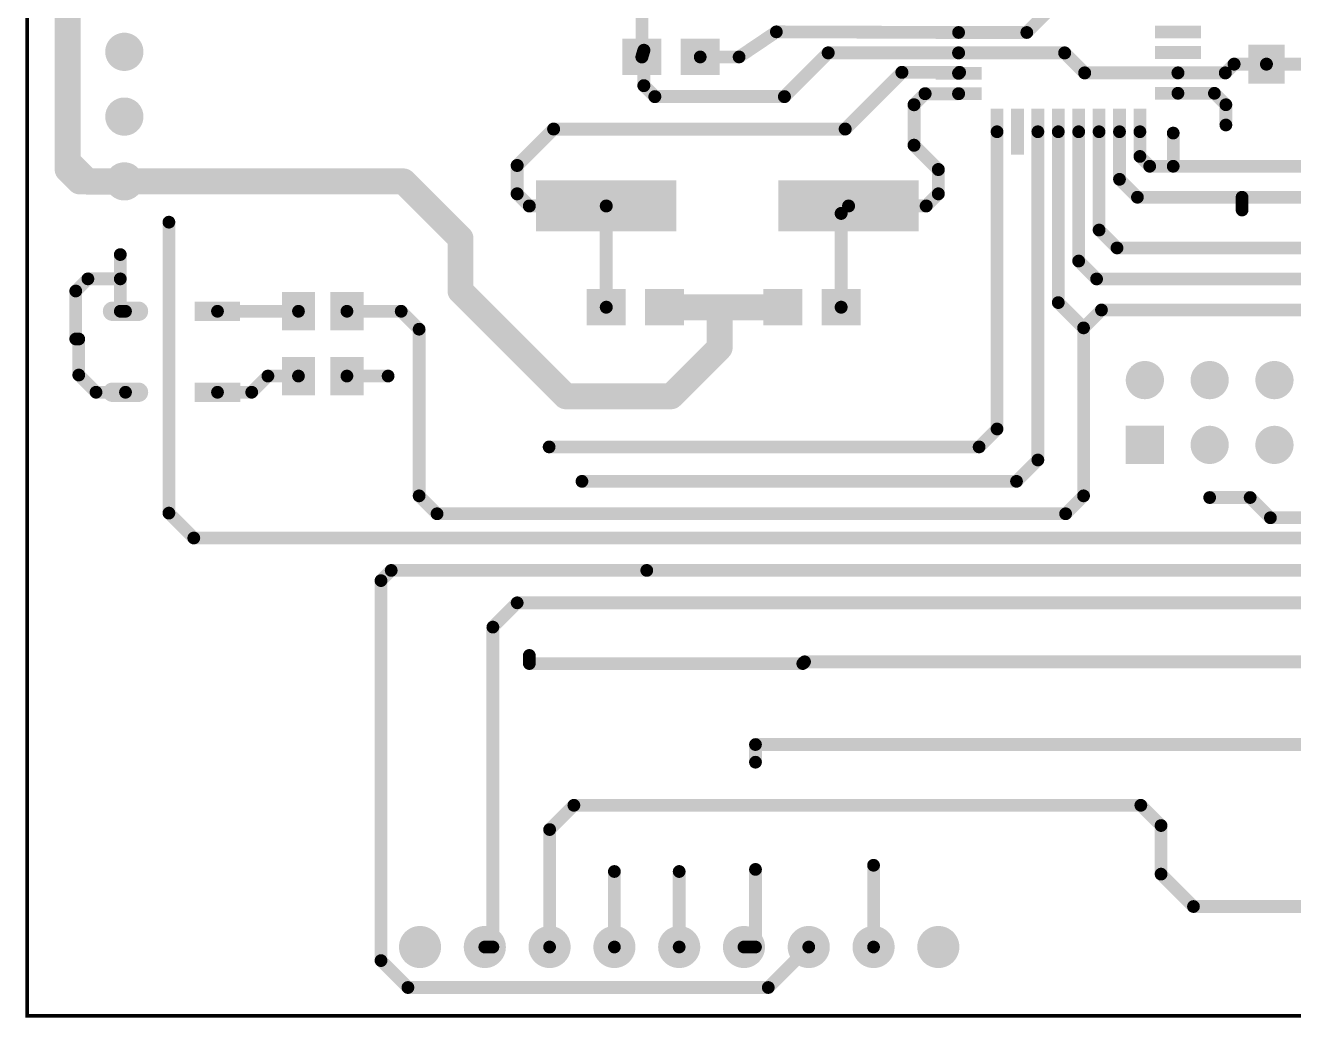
# Model space of a CAD drawing. Extents: x 0 to 80, y 0 to 110.
# Drawn here: x -0.07 to 49.65, y -0.07 to 38.83 of the extents above; entities that cross this region are included whole.
import ezdxf

# ---------------------------------------------------------------- set-up
doc = ezdxf.new("R2010")
doc.units = 0
doc.layers.add('Board_Outline', color=13, linetype='CONTINUOUS')
doc.layers.add('Top', color=5, linetype='CONTINUOUS')

msp = doc.modelspace()

# ---------------------------------------------------------------- linework, layer by layer
at = {"layer": 'Board_Outline', "linetype": 'CONTINUOUS', "const_width": 0.14}
msp.add_lwpolyline([(-0.0005, 0), (79.9995, 0), (79.9995, 110), (-0.0005, 110), (-0.0005, 0)], dxfattribs=at)
at = {"layer": 'Top', "linetype": 'CONTINUOUS'}
for points, const_width in [([(1.5872, 51.1228), (1.5872, 34.4523)], 1.016), ([(24.1004, 37.596), (24.1004, 41.1205)], 0.5), ([(39.1902, 38.5555), (40.0062, 39.3715)], 0.5), ([(27.9108, 37.596), (29.3714, 38.5802)], 0.5), ([(29.3714, 38.5802), (36.5159, 38.5555)], 0.5), ([(36.5159, 38.5555), (39.1902, 38.5555)], 0.5), ([(24.1004, 37.596), (24.1774, 37.8575)], 0.508), ([(24.1774, 37.8575), (24.1774, 36.4709)], 0.508), ([(26.3864, 37.596), (27.9108, 37.596)], 0.5), ([(29.6889, 36.0399), (31.4045, 37.7555)], 0.508), ([(31.4045, 37.7555), (36.5159, 37.7555)], 0.508), ([(36.5159, 37.7555), (40.6746, 37.7555)], 0.508), ([(40.6746, 37.7555), (41.4586, 36.9715)], 0.508), ([(46.9735, 36.9715), (47.3164, 37.3145)], 0.508), ([(47.3164, 37.3145), (48.5851, 37.3145)], 0.508), ([(50.3242, 37.3145), (48.5851, 37.3145)], 0.5), ([(32.0704, 34.7698), (34.2931, 36.9925)], 0.508), ([(34.2931, 36.9925), (36.5529, 36.9925)], 0.508), ([(36.5529, 36.9925), (36.5159, 36.9555)], 0.508), ([(41.4586, 36.9715), (45.1159, 36.9715)], 0.508), ([(45.1159, 36.9715), (46.9735, 36.9715)], 0.508), ([(24.1774, 36.4709), (24.6084, 36.0399)], 0.508), ([(35.2026, 36.1555), (34.7694, 35.7224)], 0.508), ([(36.5159, 36.1555), (35.2026, 36.1555)], 0.508), ([(45.1159, 36.1715), (46.5453, 36.1715)], 0.5), ([(46.5453, 36.1715), (46.9945, 35.7224)], 0.5), ([(24.6084, 36.0399), (29.6889, 36.0399)], 0.508), ([(34.7694, 35.7224), (34.7694, 34.1347)], 0.508), ([(46.9945, 35.7224), (46.9945, 34.9286)], 0.5), ([(1.5872, 34.4523), (1.5872, 33.1821)], 1.016), ([(1.5872, 34.4523), (1.5872, 34.4523)], 1.016), ([(1.5872, 34.4523), (1.5872, 33.4997)], 1.016), ([(19.2103, 33.3409), (20.6392, 34.7698)], 0.508), ([(20.6392, 34.7698), (32.0704, 34.7698)], 0.508), ([(38.0239, 23.0093), (38.0239, 34.6635)], 0.5), ([(39.6239, 21.7943), (39.6239, 34.6635)], 0.5), ([(40.4239, 34.6635), (40.4239, 27.9647)], 0.5), ([(41.2239, 29.5948), (41.2239, 34.6635)], 0.5), ([(42.0239, 34.6635), (42.0239, 30.8097)], 0.5), ([(42.8239, 34.6635), (42.8239, 32.7986)], 0.5), ([(43.6239, 34.6635), (43.6239, 33.6949)], 0.5), ([(44.9305, 33.3105), (44.9305, 34.611)], 0.5), ([(44.9305, 33.3105), (44.9305, 34.611)], 0.5), ([(34.7694, 34.1347), (35.722, 33.1821)], 0.508), ([(1.5872, 33.4997), (2.381, 32.7058)], 1.016), ([(43.6239, 33.6949), (44.0083, 33.3105)], 0.5), ([(1.5872, 33.1821), (2.0524, 32.717)], 1.016), ([(19.2103, 32.2295), (19.2103, 33.3409)], 0.508), ([(35.722, 33.1821), (35.722, 32.2295)], 0.508), ([(44.0083, 33.3105), (44.9305, 33.3105)], 0.5), ([(73.1602, 33.3105), (44.9305, 33.3105)], 0.5), ([(2.0524, 32.717), (3.8098, 32.717)], 1.016), ([(2.381, 32.7058), (3.7987, 32.7058)], 1.016), ([(3.7987, 32.7058), (3.8098, 32.717)], 1.016), ([(3.8098, 32.717), (14.7537, 32.717)], 1.016), ([(14.7537, 32.717), (16.9876, 30.4831)], 1.016), ([(42.8239, 32.7986), (43.5269, 32.0955)], 0.5), ([(19.6866, 31.7532), (19.2103, 32.2295)], 0.508), ([(35.722, 32.2295), (35.2457, 31.7532)], 0.508), ([(43.5269, 32.0955), (47.6295, 32.0955)], 0.5), ([(47.6295, 32.0955), (47.6295, 31.5945)], 0.5), ([(57.1573, 32.0955), (47.6295, 32.0955)], 0.5), ([(22.7032, 31.7532), (19.6866, 31.7532)], 0.508), ([(22.7035, 31.7532), (22.7032, 31.7532)], 0.508), ([(22.7035, 27.7836), (22.7035, 31.7532)], 0.508), ([(32.2032, 31.7532), (31.9115, 31.4616)], 0.508), ([(35.2457, 31.7532), (32.2032, 31.7532)], 0.508), ([(5.5564, 31.1182), (5.5564, 19.7112)], 0.5), ([(31.9115, 31.4616), (31.9115, 27.7836)], 0.508), ([(16.9876, 30.4831), (16.9876, 28.4191)], 1.016), ([(42.0239, 30.8097), (42.7269, 30.1067)], 0.5), ([(42.7269, 30.1067), (57.8905, 30.1067)], 0.5), ([(3.6512, 29.848), (3.6512, 27.625)], 0.5), ([(3.6512, 29.848), (3.6512, 28.8954)], 0.5), ([(41.9269, 28.8917), (41.2239, 29.5948)], 0.5), ([(2.381, 28.8954), (1.9047, 28.4191)], 0.5), ([(3.6512, 28.8954), (2.381, 28.8954)], 0.5), ([(16.9876, 28.4191), (21.1155, 24.2912)], 1.016), ([(59.2158, 28.8917), (41.9269, 28.8917)], 0.5), ([(1.9047, 28.4191), (1.9047, 26.5378)], 0.5), ([(3.6512, 27.625), (3.8552, 27.625)], 0.5), ([(7.4616, 27.625), (10.6366, 27.625)], 0.5), ([(10.6366, 27.625), (10.6366, 27.625)], 0.5), ([(14.6636, 27.625), (12.5366, 27.625)], 0.5), ([(15.3666, 26.9219), (14.6636, 27.625)], 0.5), ([(27.1486, 27.7836), (24.9895, 27.7836)], 1.016), ([(27.1486, 26.1964), (27.1486, 27.7836)], 1.016), ([(27.1486, 27.7836), (27.1486, 27.7836)], 1.016), ([(27.1486, 27.7836), (29.6255, 27.7836)], 1.016), ([(40.4239, 27.9647), (41.4148, 26.9737)], 0.5), ([(41.4148, 26.9737), (42.1178, 27.6767)], 0.5), ([(42.1178, 27.6767), (54.0243, 27.6767)], 0.5), ([(15.3666, 20.3883), (15.3666, 26.9219)], 0.5), ([(41.4148, 26.9737), (41.4148, 20.3883)], 0.5), ([(1.9047, 26.5378), (2.023, 26.5378)], 0.5), ([(2.023, 26.5378), (2.023, 25.1255)], 0.5), ([(25.2434, 24.2912), (27.1486, 26.1964)], 1.016), ([(2.023, 25.1255), (2.6989, 24.4496)], 0.5), ([(9.4384, 25.0846), (8.8034, 24.4496)], 0.5), ([(10.6365, 25.0846), (9.4384, 25.0846)], 0.5), ([(14.1516, 25.085), (12.5365, 25.085)], 0.5), ([(12.5365, 25.085), (12.5365, 25.0846)], 0.5), ([(2.6989, 24.4496), (3.8555, 24.4496)], 0.5), ([(8.8034, 24.4496), (7.4619, 24.4496)], 0.5), ([(21.1155, 24.2912), (25.2434, 24.2912)], 1.016), ([(37.3208, 22.3063), (38.0239, 23.0093)], 0.5), ([(20.4635, 22.3063), (37.3208, 22.3063)], 0.5), ([(38.7866, 20.9571), (39.6239, 21.7943)], 0.5), ([(21.7506, 20.9571), (38.7866, 20.9571)], 0.5), ([(16.0696, 19.6853), (15.3666, 20.3883)], 0.5), ([(41.4148, 20.3883), (40.7118, 19.6853)], 0.5), ([(47.9471, 20.322), (46.3594, 20.322)], 0.5), ([(48.7409, 19.5282), (47.9471, 20.322)], 0.5), ([(5.5564, 19.7112), (6.5332, 18.7344)], 0.5), ([(40.7118, 19.6853), (16.0696, 19.6853)], 0.5), ([(60.9659, 19.5282), (48.7409, 19.5282)], 0.5), ([(6.5332, 18.7344), (71.127, 18.7344)], 0.5), ([(13.8718, 17.0644), (14.2717, 17.4642)], 0.5), ([(14.2717, 17.4642), (24.2908, 17.4642)], 0.5), ([(24.2908, 17.4642), (53.0276, 17.4642)], 0.5), ([(13.8718, 2.1665), (13.8718, 17.0644)], 0.5), ([(19.2103, 16.1941), (18.2577, 15.2415)], 0.5), ([(55.9423, 16.1941), (19.2103, 16.1941)], 0.5), ([(18.2577, 15.2415), (18.2577, 2.6989)], 0.5), ([(19.6866, 13.8126), (19.6866, 14.1301)], 0.5), ([(30.4079, 13.8126), (19.6866, 13.8126)], 0.5), ([(30.4769, 13.8816), (30.4079, 13.8126)], 0.5), ([(57.7008, 13.8816), (30.4769, 13.8816)], 0.5), ([(76.4317, 10.6373), (28.5534, 10.6373)], 0.5), ([(28.5534, 10.6373), (28.5534, 9.945)], 0.5), ([(21.433, 8.2558), (20.482, 7.3048)], 0.5), ([(43.6604, 8.2558), (21.433, 8.2558)], 0.5), ([(44.4542, 7.4619), (43.6604, 8.2558)], 0.5), ([(20.482, 7.3048), (20.482, 2.6989)], 0.5), ([(44.4542, 5.5567), (44.4542, 7.4619)], 0.5), ([(28.5534, 5.7414), (28.5534, 2.6989)], 0.5), ([(33.182, 5.905), (33.182, 5.905)], 0.5), ([(33.182, 5.905), (33.182, 2.6989)], 0.5), ([(23.022, 5.6598), (23.022, 2.6989)], 0.5), ([(25.562, 5.6597), (25.562, 2.6989)], 0.5), ([(45.7243, 4.2866), (44.4542, 5.5567)], 0.5), ([(52.075, 4.2866), (45.7243, 4.2866)], 0.5), ([(18.2577, 2.6989), (17.942, 2.6989)], 0.5), ([(28.5534, 2.6989), (28.102, 2.6989)], 0.5), ([(30.642, 2.6989), (29.0544, 1.1113)], 0.5), ([(14.9271, 1.1113), (13.8718, 2.1665)], 0.5), ([(29.0544, 1.1113), (14.9271, 1.1113)], 0.5)]:
    msp.add_lwpolyline(points, dxfattribs=dict(at, const_width=const_width))
for points, const_width in [([(29.2464, 38.5802, 1), (29.4964, 38.5802, 1), (29.2464, 38.5802, 1)], 0.25), ([(29.2464, 38.5802, 1), (29.4964, 38.5802, 1), (29.2464, 38.5802, 1)], 0.25), ([(36.3909, 38.5555, 1), (36.6409, 38.5555, 1), (36.3909, 38.5555, 1)], 0.25), ([(36.3909, 38.5555, 1), (36.6409, 38.5555, 1), (36.3909, 38.5555, 1)], 0.25), ([(39.0652, 38.5555, 1), (39.3152, 38.5555, 1), (39.0652, 38.5555, 1)], 0.25), ([(39.0652, 38.5555, 1), (39.3152, 38.5555, 1), (39.0652, 38.5555, 1)], 0.25), ([(4.1848, 37.797, 1), (3.4348, 37.797, 1), (4.1848, 37.797, 1)], 0.75), ([(23.9734, 37.596, 1), (24.2274, 37.596, 1), (23.9734, 37.596, 1)], 0.254), ([(23.9754, 37.596, 1), (24.2254, 37.596, 1), (23.9754, 37.596, 1)], 0.25), ([(24.0504, 37.8575, 1), (24.3044, 37.8575, 1), (24.0504, 37.8575, 1)], 0.254), ([(24.0504, 37.8575, 1), (24.3044, 37.8575, 1), (24.0504, 37.8575, 1)], 0.254), ([(26.2614, 37.596, 1), (26.5114, 37.596, 1), (26.2614, 37.596, 1)], 0.25), ([(27.7858, 37.596, 1), (28.0358, 37.596, 1), (27.7858, 37.596, 1)], 0.25), ([(27.7858, 37.596, 1), (28.0358, 37.596, 1), (27.7858, 37.596, 1)], 0.25), ([(31.2775, 37.7555, 1), (31.5315, 37.7555, 1), (31.2775, 37.7555, 1)], 0.254), ([(31.2775, 37.7555, 1), (31.5315, 37.7555, 1), (31.2775, 37.7555, 1)], 0.254), ([(36.3889, 37.7555, 1), (36.6429, 37.7555, 1), (36.3889, 37.7555, 1)], 0.254), ([(36.3889, 37.7555, 1), (36.6429, 37.7555, 1), (36.3889, 37.7555, 1)], 0.254), ([(40.5476, 37.7555, 1), (40.8016, 37.7555, 1), (40.5476, 37.7555, 1)], 0.254), ([(40.5476, 37.7555, 1), (40.8016, 37.7555, 1), (40.5476, 37.7555, 1)], 0.254), ([(47.1894, 37.3145, 1), (47.4434, 37.3145, 1), (47.1894, 37.3145, 1)], 0.254), ([(47.1894, 37.3145, 1), (47.4434, 37.3145, 1), (47.1894, 37.3145, 1)], 0.254), ([(48.4581, 37.3145, 1), (48.7121, 37.3145, 1), (48.4581, 37.3145, 1)], 0.254), ([(48.4601, 37.3145, 1), (48.7101, 37.3145, 1), (48.4601, 37.3145, 1)], 0.25), ([(34.1661, 36.9925, 1), (34.4201, 36.9925, 1), (34.1661, 36.9925, 1)], 0.254), ([(34.1661, 36.9925, 1), (34.4201, 36.9925, 1), (34.1661, 36.9925, 1)], 0.254), ([(36.3889, 36.9555, 1), (36.6429, 36.9555, 1), (36.3889, 36.9555, 1)], 0.254), ([(36.4259, 36.9925, 1), (36.6799, 36.9925, 1), (36.4259, 36.9925, 1)], 0.254), ([(36.4259, 36.9925, 1), (36.6799, 36.9925, 1), (36.4259, 36.9925, 1)], 0.254), ([(41.3316, 36.9715, 1), (41.5856, 36.9715, 1), (41.3316, 36.9715, 1)], 0.254), ([(41.3316, 36.9715, 1), (41.5856, 36.9715, 1), (41.3316, 36.9715, 1)], 0.254), ([(44.9889, 36.9715, 1), (45.2429, 36.9715, 1), (44.9889, 36.9715, 1)], 0.254), ([(44.9889, 36.9715, 1), (45.2429, 36.9715, 1), (44.9889, 36.9715, 1)], 0.254), ([(46.8465, 36.9715, 1), (47.1005, 36.9715, 1), (46.8465, 36.9715, 1)], 0.254), ([(46.8465, 36.9715, 1), (47.1005, 36.9715, 1), (46.8465, 36.9715, 1)], 0.254), ([(24.0504, 36.4709, 1), (24.3044, 36.4709, 1), (24.0504, 36.4709, 1)], 0.254), ([(24.0504, 36.4709, 1), (24.3044, 36.4709, 1), (24.0504, 36.4709, 1)], 0.254), ([(35.0756, 36.1555, 1), (35.3296, 36.1555, 1), (35.0756, 36.1555, 1)], 0.254), ([(35.0756, 36.1555, 1), (35.3296, 36.1555, 1), (35.0756, 36.1555, 1)], 0.254), ([(36.3889, 36.1555, 1), (36.6429, 36.1555, 1), (36.3889, 36.1555, 1)], 0.254), ([(44.9909, 36.1715, 1), (45.2409, 36.1715, 1), (44.9909, 36.1715, 1)], 0.25), ([(46.4203, 36.1715, 1), (46.6703, 36.1715, 1), (46.4203, 36.1715, 1)], 0.25), ([(46.4203, 36.1715, 1), (46.6703, 36.1715, 1), (46.4203, 36.1715, 1)], 0.25), ([(4.1845, 35.257, 1), (3.4352, 35.257, 1), (4.1845, 35.257, 1)], 0.7493), ([(24.4814, 36.0399, 1), (24.7354, 36.0399, 1), (24.4814, 36.0399, 1)], 0.254), ([(24.4814, 36.0399, 1), (24.7354, 36.0399, 1), (24.4814, 36.0399, 1)], 0.254), ([(29.5619, 36.0399, 1), (29.8159, 36.0399, 1), (29.5619, 36.0399, 1)], 0.254), ([(29.5619, 36.0399, 1), (29.8159, 36.0399, 1), (29.5619, 36.0399, 1)], 0.254), ([(34.6424, 35.7224, 1), (34.8964, 35.7224, 1), (34.6424, 35.7224, 1)], 0.254), ([(34.6424, 35.7224, 1), (34.8964, 35.7224, 1), (34.6424, 35.7224, 1)], 0.254), ([(46.8695, 35.7224, 1), (47.1195, 35.7224, 1), (46.8695, 35.7224, 1)], 0.25), ([(46.8695, 35.7224, 1), (47.1195, 35.7224, 1), (46.8695, 35.7224, 1)], 0.25), ([(1.3332, 34.4523, 1), (1.8412, 34.4523, 1), (1.3332, 34.4523, 1)], 0.508), ([(1.3332, 34.4523, 1), (1.8412, 34.4523, 1), (1.3332, 34.4523, 1)], 0.508), ([(1.3332, 34.4523, 1), (1.8412, 34.4523, 1), (1.3332, 34.4523, 1)], 0.508), ([(1.3332, 34.4523, 1), (1.8412, 34.4523, 1), (1.3332, 34.4523, 1)], 0.508), ([(20.5122, 34.7698, 1), (20.7662, 34.7698, 1), (20.5122, 34.7698, 1)], 0.254), ([(20.5122, 34.7698, 1), (20.7662, 34.7698, 1), (20.5122, 34.7698, 1)], 0.254), ([(31.9434, 34.7698, 1), (32.1974, 34.7698, 1), (31.9434, 34.7698, 1)], 0.254), ([(31.9434, 34.7698, 1), (32.1974, 34.7698, 1), (31.9434, 34.7698, 1)], 0.254), ([(37.8989, 34.6635, 1), (38.1489, 34.6635, 1), (37.8989, 34.6635, 1)], 0.25), ([(39.4989, 34.6635, 1), (39.7489, 34.6635, 1), (39.4989, 34.6635, 1)], 0.25), ([(40.2989, 34.6635, 1), (40.5489, 34.6635, 1), (40.2989, 34.6635, 1)], 0.25), ([(41.0989, 34.6635, 1), (41.3489, 34.6635, 1), (41.0989, 34.6635, 1)], 0.25), ([(41.8989, 34.6635, 1), (42.1489, 34.6635, 1), (41.8989, 34.6635, 1)], 0.25), ([(42.6989, 34.6635, 1), (42.9489, 34.6635, 1), (42.6989, 34.6635, 1)], 0.25), ([(43.4989, 34.6635, 1), (43.7489, 34.6635, 1), (43.4989, 34.6635, 1)], 0.25), ([(44.8055, 34.611, 1), (45.0555, 34.611, 1), (44.8055, 34.611, 1)], 0.25), ([(44.8055, 34.611, 1), (45.0555, 34.611, 1), (44.8055, 34.611, 1)], 0.25), ([(46.8695, 34.9286, 1), (47.1195, 34.9286, 1), (46.8695, 34.9286, 1)], 0.25), ([(34.6424, 34.1347, 1), (34.8964, 34.1347, 1), (34.6424, 34.1347, 1)], 0.254), ([(34.6424, 34.1347, 1), (34.8964, 34.1347, 1), (34.6424, 34.1347, 1)], 0.254), ([(1.3332, 33.4997, 1), (1.8412, 33.4997, 1), (1.3332, 33.4997, 1)], 0.508), ([(1.3332, 33.4997, 1), (1.8412, 33.4997, 1), (1.3332, 33.4997, 1)], 0.508), ([(43.4989, 33.6949, 1), (43.7489, 33.6949, 1), (43.4989, 33.6949, 1)], 0.25), ([(43.4989, 33.6949, 1), (43.7489, 33.6949, 1), (43.4989, 33.6949, 1)], 0.25), ([(1.3332, 33.1821, 1), (1.8412, 33.1821, 1), (1.3332, 33.1821, 1)], 0.508), ([(1.3332, 33.1821, 1), (1.8412, 33.1821, 1), (1.3332, 33.1821, 1)], 0.508), ([(4.1845, 32.717, 1), (3.4352, 32.717, 1), (4.1845, 32.717, 1)], 0.7493), ([(19.0833, 33.3409, 1), (19.3373, 33.3409, 1), (19.0833, 33.3409, 1)], 0.254), ([(19.0833, 33.3409, 1), (19.3373, 33.3409, 1), (19.0833, 33.3409, 1)], 0.254), ([(35.595, 33.1821, 1), (35.849, 33.1821, 1), (35.595, 33.1821, 1)], 0.254), ([(35.595, 33.1821, 1), (35.849, 33.1821, 1), (35.595, 33.1821, 1)], 0.254), ([(43.8833, 33.3105, 1), (44.1333, 33.3105, 1), (43.8833, 33.3105, 1)], 0.25), ([(43.8833, 33.3105, 1), (44.1333, 33.3105, 1), (43.8833, 33.3105, 1)], 0.25), ([(44.8055, 33.3105, 1), (45.0555, 33.3105, 1), (44.8055, 33.3105, 1)], 0.25), ([(44.8055, 33.3105, 1), (45.0555, 33.3105, 1), (44.8055, 33.3105, 1)], 0.25), ([(44.8055, 33.3105, 1), (45.0555, 33.3105, 1), (44.8055, 33.3105, 1)], 0.25), ([(44.8055, 33.3105, 1), (45.0555, 33.3105, 1), (44.8055, 33.3105, 1)], 0.25), ([(1.7984, 32.717, 1), (2.3064, 32.717, 1), (1.7984, 32.717, 1)], 0.508), ([(1.7984, 32.717, 1), (2.3064, 32.717, 1), (1.7984, 32.717, 1)], 0.508), ([(2.127, 32.7058, 1), (2.635, 32.7058, 1), (2.127, 32.7058, 1)], 0.508), ([(2.127, 32.7058, 1), (2.635, 32.7058, 1), (2.127, 32.7058, 1)], 0.508), ([(3.5447, 32.7058, 1), (4.0527, 32.7058, 1), (3.5447, 32.7058, 1)], 0.508), ([(3.5447, 32.7058, 1), (4.0527, 32.7058, 1), (3.5447, 32.7058, 1)], 0.508), ([(3.5558, 32.717, 1), (4.0638, 32.717, 1), (3.5558, 32.717, 1)], 0.508), ([(3.5558, 32.717, 1), (4.0638, 32.717, 1), (3.5558, 32.717, 1)], 0.508), ([(3.5558, 32.717, 1), (4.0638, 32.717, 1), (3.5558, 32.717, 1)], 0.508), ([(14.4997, 32.717, 1), (15.0077, 32.717, 1), (14.4997, 32.717, 1)], 0.508), ([(14.4997, 32.717, 1), (15.0077, 32.717, 1), (14.4997, 32.717, 1)], 0.508), ([(42.6989, 32.7986, 1), (42.9489, 32.7986, 1), (42.6989, 32.7986, 1)], 0.25), ([(42.6989, 32.7986, 1), (42.9489, 32.7986, 1), (42.6989, 32.7986, 1)], 0.25), ([(19.0833, 32.2295, 1), (19.3373, 32.2295, 1), (19.0833, 32.2295, 1)], 0.254), ([(19.0833, 32.2295, 1), (19.3373, 32.2295, 1), (19.0833, 32.2295, 1)], 0.254), ([(35.595, 32.2295, 1), (35.849, 32.2295, 1), (35.595, 32.2295, 1)], 0.254), ([(35.595, 32.2295, 1), (35.849, 32.2295, 1), (35.595, 32.2295, 1)], 0.254), ([(43.4019, 32.0955, 1), (43.6519, 32.0955, 1), (43.4019, 32.0955, 1)], 0.25), ([(43.4019, 32.0955, 1), (43.6519, 32.0955, 1), (43.4019, 32.0955, 1)], 0.25), ([(47.5045, 32.0955, 1), (47.7545, 32.0955, 1), (47.5045, 32.0955, 1)], 0.25), ([(47.5045, 32.0955, 1), (47.7545, 32.0955, 1), (47.5045, 32.0955, 1)], 0.25), ([(47.5045, 32.0955, 1), (47.7545, 32.0955, 1), (47.5045, 32.0955, 1)], 0.25), ([(19.5596, 31.7532, 1), (19.8136, 31.7532, 1), (19.5596, 31.7532, 1)], 0.254), ([(19.5596, 31.7532, 1), (19.8136, 31.7532, 1), (19.5596, 31.7532, 1)], 0.254), ([(22.5762, 31.7532, 1), (22.8302, 31.7532, 1), (22.5762, 31.7532, 1)], 0.254), ([(22.5765, 31.7532, 1), (22.8305, 31.7532, 1), (22.5765, 31.7532, 1)], 0.254), ([(22.5765, 31.7532, 1), (22.8305, 31.7532, 1), (22.5765, 31.7532, 1)], 0.254), ([(32.0762, 31.7532, 1), (32.3302, 31.7532, 1), (32.0762, 31.7532, 1)], 0.254), ([(32.0762, 31.7532, 1), (32.3302, 31.7532, 1), (32.0762, 31.7532, 1)], 0.254), ([(35.1187, 31.7532, 1), (35.3727, 31.7532, 1), (35.1187, 31.7532, 1)], 0.254), ([(35.1187, 31.7532, 1), (35.3727, 31.7532, 1), (35.1187, 31.7532, 1)], 0.254), ([(47.5045, 31.5945, 1), (47.7545, 31.5945, 1), (47.5045, 31.5945, 1)], 0.25), ([(5.4314, 31.1182, 1), (5.6814, 31.1182, 1), (5.4314, 31.1182, 1)], 0.25), ([(31.7845, 31.4616, 1), (32.0385, 31.4616, 1), (31.7845, 31.4616, 1)], 0.254), ([(31.7845, 31.4616, 1), (32.0385, 31.4616, 1), (31.7845, 31.4616, 1)], 0.254), ([(16.7336, 30.4831, 1), (17.2416, 30.4831, 1), (16.7336, 30.4831, 1)], 0.508), ([(16.7336, 30.4831, 1), (17.2416, 30.4831, 1), (16.7336, 30.4831, 1)], 0.508), ([(41.8989, 30.8097, 1), (42.1489, 30.8097, 1), (41.8989, 30.8097, 1)], 0.25), ([(41.8989, 30.8097, 1), (42.1489, 30.8097, 1), (41.8989, 30.8097, 1)], 0.25), ([(42.6019, 30.1067, 1), (42.8519, 30.1067, 1), (42.6019, 30.1067, 1)], 0.25), ([(42.6019, 30.1067, 1), (42.8519, 30.1067, 1), (42.6019, 30.1067, 1)], 0.25), ([(3.5262, 29.848, 1), (3.7762, 29.848, 1), (3.5262, 29.848, 1)], 0.25), ([(3.5262, 29.848, 1), (3.7762, 29.848, 1), (3.5262, 29.848, 1)], 0.25), ([(41.0989, 29.5948, 1), (41.3489, 29.5948, 1), (41.0989, 29.5948, 1)], 0.25), ([(41.0989, 29.5948, 1), (41.3489, 29.5948, 1), (41.0989, 29.5948, 1)], 0.25), ([(2.256, 28.8954, 1), (2.506, 28.8954, 1), (2.256, 28.8954, 1)], 0.25), ([(2.256, 28.8954, 1), (2.506, 28.8954, 1), (2.256, 28.8954, 1)], 0.25), ([(3.5262, 28.8954, 1), (3.7762, 28.8954, 1), (3.5262, 28.8954, 1)], 0.25), ([(3.5262, 28.8954, 1), (3.7762, 28.8954, 1), (3.5262, 28.8954, 1)], 0.25), ([(16.7336, 28.4191, 1), (17.2416, 28.4191, 1), (16.7336, 28.4191, 1)], 0.508), ([(16.7336, 28.4191, 1), (17.2416, 28.4191, 1), (16.7336, 28.4191, 1)], 0.508), ([(41.8019, 28.8917, 1), (42.0519, 28.8917, 1), (41.8019, 28.8917, 1)], 0.25), ([(41.8019, 28.8917, 1), (42.0519, 28.8917, 1), (41.8019, 28.8917, 1)], 0.25), ([(1.7797, 28.4191, 1), (2.0297, 28.4191, 1), (1.7797, 28.4191, 1)], 0.25), ([(1.7797, 28.4191, 1), (2.0297, 28.4191, 1), (1.7797, 28.4191, 1)], 0.25), ([(3.5377, 27.625, 1), (3.1567, 27.625, 1), (3.5377, 27.625, 1)], 0.381), ([(3.5262, 27.625, 1), (3.7762, 27.625, 1), (3.5262, 27.625, 1)], 0.25), ([(3.5262, 27.625, 1), (3.7762, 27.625, 1), (3.5262, 27.625, 1)], 0.25), ([(3.7302, 27.625, 1), (3.9802, 27.625, 1), (3.7302, 27.625, 1)], 0.25), ([(4.5537, 27.625, 1), (4.1727, 27.625, 1), (4.5537, 27.625, 1)], 0.381), ([(7.3366, 27.625, 1), (7.5866, 27.625, 1), (7.3366, 27.625, 1)], 0.25), ([(10.5116, 27.625, 1), (10.7616, 27.625, 1), (10.5116, 27.625, 1)], 0.25), ([(10.5116, 27.625, 1), (10.7616, 27.625, 1), (10.5116, 27.625, 1)], 0.25), ([(12.4116, 27.625, 1), (12.6616, 27.625, 1), (12.4116, 27.625, 1)], 0.25), ([(14.5386, 27.625, 1), (14.7886, 27.625, 1), (14.5386, 27.625, 1)], 0.25), ([(14.5386, 27.625, 1), (14.7886, 27.625, 1), (14.5386, 27.625, 1)], 0.25), ([(22.5765, 27.7836, 1), (22.8305, 27.7836, 1), (22.5765, 27.7836, 1)], 0.254), ([(24.7355, 27.7836, 1), (25.2435, 27.7836, 1), (24.7355, 27.7836, 1)], 0.508), ([(26.8946, 27.7836, 1), (27.4026, 27.7836, 1), (26.8946, 27.7836, 1)], 0.508), ([(26.8946, 27.7836, 1), (27.4026, 27.7836, 1), (26.8946, 27.7836, 1)], 0.508), ([(26.8946, 27.7836, 1), (27.4026, 27.7836, 1), (26.8946, 27.7836, 1)], 0.508), ([(26.8946, 27.7836, 1), (27.4026, 27.7836, 1), (26.8946, 27.7836, 1)], 0.508), ([(29.3715, 27.7836, 1), (29.8795, 27.7836, 1), (29.3715, 27.7836, 1)], 0.508), ([(31.7845, 27.7836, 1), (32.0385, 27.7836, 1), (31.7845, 27.7836, 1)], 0.254), ([(40.2989, 27.9647, 1), (40.5489, 27.9647, 1), (40.2989, 27.9647, 1)], 0.25), ([(40.2989, 27.9647, 1), (40.5489, 27.9647, 1), (40.2989, 27.9647, 1)], 0.25), ([(41.9928, 27.6767, 1), (42.2428, 27.6767, 1), (41.9928, 27.6767, 1)], 0.25), ([(41.9928, 27.6767, 1), (42.2428, 27.6767, 1), (41.9928, 27.6767, 1)], 0.25), ([(15.2416, 26.9219, 1), (15.4916, 26.9219, 1), (15.2416, 26.9219, 1)], 0.25), ([(15.2416, 26.9219, 1), (15.4916, 26.9219, 1), (15.2416, 26.9219, 1)], 0.25), ([(41.2898, 26.9737, 1), (41.5398, 26.9737, 1), (41.2898, 26.9737, 1)], 0.25), ([(41.2898, 26.9737, 1), (41.5398, 26.9737, 1), (41.2898, 26.9737, 1)], 0.25), ([(41.2898, 26.9737, 1), (41.5398, 26.9737, 1), (41.2898, 26.9737, 1)], 0.25), ([(1.7797, 26.5378, 1), (2.0297, 26.5378, 1), (1.7797, 26.5378, 1)], 0.25), ([(1.7797, 26.5378, 1), (2.0297, 26.5378, 1), (1.7797, 26.5378, 1)], 0.25), ([(1.898, 26.5378, 1), (2.148, 26.5378, 1), (1.898, 26.5378, 1)], 0.25), ([(1.898, 26.5378, 1), (2.148, 26.5378, 1), (1.898, 26.5378, 1)], 0.25), ([(26.8946, 26.1964, 1), (27.4026, 26.1964, 1), (26.8946, 26.1964, 1)], 0.508), ([(26.8946, 26.1964, 1), (27.4026, 26.1964, 1), (26.8946, 26.1964, 1)], 0.508), ([(1.898, 25.1255, 1), (2.148, 25.1255, 1), (1.898, 25.1255, 1)], 0.25), ([(1.898, 25.1255, 1), (2.148, 25.1255, 1), (1.898, 25.1255, 1)], 0.25), ([(44.1938, 24.926, 1), (43.4445, 24.926, 1), (44.1938, 24.926, 1)], 0.7493), ([(46.7338, 24.926, 1), (45.9845, 24.926, 1), (46.7338, 24.926, 1)], 0.7493), ([(49.2738, 24.926, 1), (48.5245, 24.926, 1), (49.2738, 24.926, 1)], 0.7493), ([(9.3134, 25.0846, 1), (9.5634, 25.0846, 1), (9.3134, 25.0846, 1)], 0.25), ([(9.3134, 25.0846, 1), (9.5634, 25.0846, 1), (9.3134, 25.0846, 1)], 0.25), ([(10.5115, 25.0846, 1), (10.7615, 25.0846, 1), (10.5115, 25.0846, 1)], 0.25), ([(12.4115, 25.085, 1), (12.6615, 25.085, 1), (12.4115, 25.085, 1)], 0.25), ([(12.4115, 25.085, 1), (12.6615, 25.085, 1), (12.4115, 25.085, 1)], 0.25), ([(14.0266, 25.085, 1), (14.2766, 25.085, 1), (14.0266, 25.085, 1)], 0.25), ([(2.5739, 24.4496, 1), (2.8239, 24.4496, 1), (2.5739, 24.4496, 1)], 0.25), ([(2.5739, 24.4496, 1), (2.8239, 24.4496, 1), (2.5739, 24.4496, 1)], 0.25), ([(3.538, 24.4496, 1), (3.157, 24.4496, 1), (3.538, 24.4496, 1)], 0.381), ([(3.7305, 24.4496, 1), (3.9805, 24.4496, 1), (3.7305, 24.4496, 1)], 0.25), ([(4.554, 24.4496, 1), (4.173, 24.4496, 1), (4.554, 24.4496, 1)], 0.381), ([(7.3369, 24.4496, 1), (7.5869, 24.4496, 1), (7.3369, 24.4496, 1)], 0.25), ([(8.6784, 24.4496, 1), (8.9284, 24.4496, 1), (8.6784, 24.4496, 1)], 0.25), ([(8.6784, 24.4496, 1), (8.9284, 24.4496, 1), (8.6784, 24.4496, 1)], 0.25), ([(20.8615, 24.2912, 1), (21.3695, 24.2912, 1), (20.8615, 24.2912, 1)], 0.508), ([(20.8615, 24.2912, 1), (21.3695, 24.2912, 1), (20.8615, 24.2912, 1)], 0.508), ([(24.9894, 24.2912, 1), (25.4974, 24.2912, 1), (24.9894, 24.2912, 1)], 0.508), ([(24.9894, 24.2912, 1), (25.4974, 24.2912, 1), (24.9894, 24.2912, 1)], 0.508), ([(37.8989, 23.0093, 1), (38.1489, 23.0093, 1), (37.8989, 23.0093, 1)], 0.25), ([(37.8989, 23.0093, 1), (38.1489, 23.0093, 1), (37.8989, 23.0093, 1)], 0.25), ([(46.7338, 22.386, 1), (45.9845, 22.386, 1), (46.7338, 22.386, 1)], 0.7493), ([(49.2738, 22.386, 1), (48.5245, 22.386, 1), (49.2738, 22.386, 1)], 0.7493), ([(20.3385, 22.3063, 1), (20.5885, 22.3063, 1), (20.3385, 22.3063, 1)], 0.25), ([(37.1958, 22.3063, 1), (37.4458, 22.3063, 1), (37.1958, 22.3063, 1)], 0.25), ([(37.1958, 22.3063, 1), (37.4458, 22.3063, 1), (37.1958, 22.3063, 1)], 0.25), ([(39.4989, 21.7943, 1), (39.7489, 21.7943, 1), (39.4989, 21.7943, 1)], 0.25), ([(39.4989, 21.7943, 1), (39.7489, 21.7943, 1), (39.4989, 21.7943, 1)], 0.25), ([(21.6256, 20.9571, 1), (21.8756, 20.9571, 1), (21.6256, 20.9571, 1)], 0.25), ([(38.6616, 20.9571, 1), (38.9116, 20.9571, 1), (38.6616, 20.9571, 1)], 0.25), ([(38.6616, 20.9571, 1), (38.9116, 20.9571, 1), (38.6616, 20.9571, 1)], 0.25), ([(15.2416, 20.3883, 1), (15.4916, 20.3883, 1), (15.2416, 20.3883, 1)], 0.25), ([(15.2416, 20.3883, 1), (15.4916, 20.3883, 1), (15.2416, 20.3883, 1)], 0.25), ([(41.2898, 20.3883, 1), (41.5398, 20.3883, 1), (41.2898, 20.3883, 1)], 0.25), ([(41.2898, 20.3883, 1), (41.5398, 20.3883, 1), (41.2898, 20.3883, 1)], 0.25), ([(46.2344, 20.322, 1), (46.4844, 20.322, 1), (46.2344, 20.322, 1)], 0.25), ([(47.8221, 20.322, 1), (48.0721, 20.322, 1), (47.8221, 20.322, 1)], 0.25), ([(47.8221, 20.322, 1), (48.0721, 20.322, 1), (47.8221, 20.322, 1)], 0.25), ([(5.4314, 19.7112, 1), (5.6814, 19.7112, 1), (5.4314, 19.7112, 1)], 0.25), ([(5.4314, 19.7112, 1), (5.6814, 19.7112, 1), (5.4314, 19.7112, 1)], 0.25), ([(15.9446, 19.6853, 1), (16.1946, 19.6853, 1), (15.9446, 19.6853, 1)], 0.25), ([(15.9446, 19.6853, 1), (16.1946, 19.6853, 1), (15.9446, 19.6853, 1)], 0.25), ([(40.5868, 19.6853, 1), (40.8368, 19.6853, 1), (40.5868, 19.6853, 1)], 0.25), ([(40.5868, 19.6853, 1), (40.8368, 19.6853, 1), (40.5868, 19.6853, 1)], 0.25), ([(48.6159, 19.5282, 1), (48.8659, 19.5282, 1), (48.6159, 19.5282, 1)], 0.25), ([(48.6159, 19.5282, 1), (48.8659, 19.5282, 1), (48.6159, 19.5282, 1)], 0.25), ([(6.4082, 18.7344, 1), (6.6582, 18.7344, 1), (6.4082, 18.7344, 1)], 0.25), ([(6.4082, 18.7344, 1), (6.6582, 18.7344, 1), (6.4082, 18.7344, 1)], 0.25), ([(14.1467, 17.4642, 1), (14.3967, 17.4642, 1), (14.1467, 17.4642, 1)], 0.25), ([(14.1467, 17.4642, 1), (14.3967, 17.4642, 1), (14.1467, 17.4642, 1)], 0.25), ([(24.1658, 17.4642, 1), (24.4158, 17.4642, 1), (24.1658, 17.4642, 1)], 0.25), ([(24.1658, 17.4642, 1), (24.4158, 17.4642, 1), (24.1658, 17.4642, 1)], 0.25), ([(13.7468, 17.0644, 1), (13.9968, 17.0644, 1), (13.7468, 17.0644, 1)], 0.25), ([(13.7468, 17.0644, 1), (13.9968, 17.0644, 1), (13.7468, 17.0644, 1)], 0.25), ([(19.0853, 16.1941, 1), (19.3353, 16.1941, 1), (19.0853, 16.1941, 1)], 0.25), ([(19.0853, 16.1941, 1), (19.3353, 16.1941, 1), (19.0853, 16.1941, 1)], 0.25), ([(18.1327, 15.2415, 1), (18.3827, 15.2415, 1), (18.1327, 15.2415, 1)], 0.25), ([(18.1327, 15.2415, 1), (18.3827, 15.2415, 1), (18.1327, 15.2415, 1)], 0.25), ([(19.5616, 14.1301, 1), (19.8116, 14.1301, 1), (19.5616, 14.1301, 1)], 0.25), ([(19.5616, 13.8126, 1), (19.8116, 13.8126, 1), (19.5616, 13.8126, 1)], 0.25), ([(19.5616, 13.8126, 1), (19.8116, 13.8126, 1), (19.5616, 13.8126, 1)], 0.25), ([(30.2829, 13.8126, 1), (30.5329, 13.8126, 1), (30.2829, 13.8126, 1)], 0.25), ([(30.2829, 13.8126, 1), (30.5329, 13.8126, 1), (30.2829, 13.8126, 1)], 0.25), ([(30.3519, 13.8816, 1), (30.6019, 13.8816, 1), (30.3519, 13.8816, 1)], 0.25), ([(30.3519, 13.8816, 1), (30.6019, 13.8816, 1), (30.3519, 13.8816, 1)], 0.25), ([(28.4284, 10.6373, 1), (28.6784, 10.6373, 1), (28.4284, 10.6373, 1)], 0.25), ([(28.4284, 10.6373, 1), (28.6784, 10.6373, 1), (28.4284, 10.6373, 1)], 0.25), ([(28.4284, 9.945, 1), (28.6784, 9.945, 1), (28.4284, 9.945, 1)], 0.25), ([(21.308, 8.2558, 1), (21.558, 8.2558, 1), (21.308, 8.2558, 1)], 0.25), ([(21.308, 8.2558, 1), (21.558, 8.2558, 1), (21.308, 8.2558, 1)], 0.25), ([(43.5354, 8.2558, 1), (43.7854, 8.2558, 1), (43.5354, 8.2558, 1)], 0.25), ([(43.5354, 8.2558, 1), (43.7854, 8.2558, 1), (43.5354, 8.2558, 1)], 0.25), ([(20.357, 7.3048, 1), (20.607, 7.3048, 1), (20.357, 7.3048, 1)], 0.25), ([(20.357, 7.3048, 1), (20.607, 7.3048, 1), (20.357, 7.3048, 1)], 0.25), ([(44.3292, 7.4619, 1), (44.5792, 7.4619, 1), (44.3292, 7.4619, 1)], 0.25), ([(44.3292, 7.4619, 1), (44.5792, 7.4619, 1), (44.3292, 7.4619, 1)], 0.25), ([(28.4284, 5.7414, 1), (28.6784, 5.7414, 1), (28.4284, 5.7414, 1)], 0.25), ([(33.057, 5.905, 1), (33.307, 5.905, 1), (33.057, 5.905, 1)], 0.25), ([(33.057, 5.905, 1), (33.307, 5.905, 1), (33.057, 5.905, 1)], 0.25), ([(22.897, 5.6598, 1), (23.147, 5.6598, 1), (22.897, 5.6598, 1)], 0.25), ([(25.437, 5.6597, 1), (25.687, 5.6597, 1), (25.437, 5.6597, 1)], 0.25), ([(44.3292, 5.5567, 1), (44.5792, 5.5567, 1), (44.3292, 5.5567, 1)], 0.25), ([(44.3292, 5.5567, 1), (44.5792, 5.5567, 1), (44.3292, 5.5567, 1)], 0.25), ([(45.5993, 4.2866, 1), (45.8493, 4.2866, 1), (45.5993, 4.2866, 1)], 0.25), ([(45.5993, 4.2866, 1), (45.8493, 4.2866, 1), (45.5993, 4.2866, 1)], 0.25), ([(15.8148, 2.6989, 1), (14.9893, 2.6989, 1), (15.8148, 2.6989, 1)], 0.8255), ([(18.3548, 2.6989, 1), (17.5293, 2.6989, 1), (18.3548, 2.6989, 1)], 0.8255), ([(20.8948, 2.6989, 1), (20.0693, 2.6989, 1), (20.8948, 2.6989, 1)], 0.8255), ([(23.4348, 2.6989, 1), (22.6093, 2.6989, 1), (23.4348, 2.6989, 1)], 0.8255), ([(25.9748, 2.6989, 1), (25.1493, 2.6989, 1), (25.9748, 2.6989, 1)], 0.8255), ([(28.5148, 2.6989, 1), (27.6893, 2.6989, 1), (28.5148, 2.6989, 1)], 0.8255), ([(31.0548, 2.6989, 1), (30.2293, 2.6989, 1), (31.0548, 2.6989, 1)], 0.8255), ([(33.5948, 2.6989, 1), (32.7693, 2.6989, 1), (33.5948, 2.6989, 1)], 0.8255), ([(36.1348, 2.6989, 1), (35.3093, 2.6989, 1), (36.1348, 2.6989, 1)], 0.8255), ([(17.817, 2.6989, 1), (18.067, 2.6989, 1), (17.817, 2.6989, 1)], 0.25), ([(18.1327, 2.6989, 1), (18.3827, 2.6989, 1), (18.1327, 2.6989, 1)], 0.25), ([(18.1327, 2.6989, 1), (18.3827, 2.6989, 1), (18.1327, 2.6989, 1)], 0.25), ([(20.357, 2.6989, 1), (20.607, 2.6989, 1), (20.357, 2.6989, 1)], 0.25), ([(22.897, 2.6989, 1), (23.147, 2.6989, 1), (22.897, 2.6989, 1)], 0.25), ([(25.437, 2.6989, 1), (25.687, 2.6989, 1), (25.437, 2.6989, 1)], 0.25), ([(27.977, 2.6989, 1), (28.227, 2.6989, 1), (27.977, 2.6989, 1)], 0.25), ([(28.4284, 2.6989, 1), (28.6784, 2.6989, 1), (28.4284, 2.6989, 1)], 0.25), ([(28.4284, 2.6989, 1), (28.6784, 2.6989, 1), (28.4284, 2.6989, 1)], 0.25), ([(30.517, 2.6989, 1), (30.767, 2.6989, 1), (30.517, 2.6989, 1)], 0.25), ([(33.057, 2.6989, 1), (33.307, 2.6989, 1), (33.057, 2.6989, 1)], 0.25), ([(13.7468, 2.1665, 1), (13.9968, 2.1665, 1), (13.7468, 2.1665, 1)], 0.25), ([(13.7468, 2.1665, 1), (13.9968, 2.1665, 1), (13.7468, 2.1665, 1)], 0.25), ([(14.8021, 1.1113, 1), (15.0521, 1.1113, 1), (14.8021, 1.1113, 1)], 0.25), ([(14.8021, 1.1113, 1), (15.0521, 1.1113, 1), (14.8021, 1.1113, 1)], 0.25), ([(28.9294, 1.1113, 1), (29.1794, 1.1113, 1), (28.9294, 1.1113, 1)], 0.25), ([(28.9294, 1.1113, 1), (29.1794, 1.1113, 1), (28.9294, 1.1113, 1)], 0.25)]:
    msp.add_lwpolyline(points, format="xyb", dxfattribs=dict(at, const_width=const_width))
at = {"layer": 'Top'}
for points in [[(35.6159, 38.8055), (37.4159, 38.8055), (35.6159, 38.3055), (37.4159, 38.3055)], [(44.2159, 38.8215), (46.0159, 38.8215), (44.2159, 38.3215), (46.0159, 38.3215)], [(23.3384, 38.3071), (24.8624, 38.3071), (23.3384, 36.8848), (24.8624, 36.8848)], [(25.6244, 38.3071), (27.1484, 38.3071), (25.6244, 36.8848), (27.1484, 36.8848)], [(35.6159, 38.0055), (37.4159, 38.0055), (35.6159, 37.5055), (37.4159, 37.5055)], [(44.2159, 38.0215), (46.0159, 38.0215), (44.2159, 37.5215), (46.0159, 37.5215)], [(47.874, 38.0765), (49.2963, 38.0765), (47.874, 36.5525), (49.2963, 36.5525)], [(35.6159, 37.2055), (37.4159, 37.2055), (35.6159, 36.7055), (37.4159, 36.7055)], [(44.2159, 37.2215), (46.0159, 37.2215), (44.2159, 36.7215), (46.0159, 36.7215)], [(35.6159, 36.4055), (37.4159, 36.4055), (35.6159, 35.9055), (37.4159, 35.9055)], [(44.2159, 36.4215), (46.0159, 36.4215), (44.2159, 35.9215), (46.0159, 35.9215)], [(37.7739, 35.5635), (38.2739, 35.5635), (37.7739, 33.7635), (38.2739, 33.7635)], [(38.5739, 35.5635), (39.0739, 35.5635), (38.5739, 33.7635), (39.0739, 33.7635)], [(39.3739, 35.5635), (39.8739, 35.5635), (39.3739, 33.7635), (39.8739, 33.7635)], [(40.1739, 35.5635), (40.6739, 35.5635), (40.1739, 33.7635), (40.6739, 33.7635)], [(40.9739, 35.5635), (41.4739, 35.5635), (40.9739, 33.7635), (41.4739, 33.7635)], [(41.7739, 35.5635), (42.2739, 35.5635), (41.7739, 33.7635), (42.2739, 33.7635)], [(42.5739, 35.5635), (43.0739, 35.5635), (42.5739, 33.7635), (43.0739, 33.7635)], [(43.3739, 35.5635), (43.8739, 35.5635), (43.3739, 33.7635), (43.8739, 33.7635)], [(19.9532, 32.7532), (25.4532, 32.7532), (19.9532, 30.7532), (25.4532, 30.7532)], [(29.4532, 32.7532), (34.9532, 32.7532), (29.4532, 30.7532), (34.9532, 30.7532)], [(9.9866, 28.375), (11.2866, 28.375), (9.9866, 26.875), (11.2866, 26.875)], [(11.8866, 28.375), (13.1866, 28.375), (11.8866, 26.875), (13.1866, 26.875)], [(21.9415, 28.4948), (23.4655, 28.4948), (21.9415, 27.0724), (23.4655, 27.0724)], [(24.2275, 28.4948), (25.7515, 28.4948), (24.2275, 27.0724), (25.7515, 27.0724)], [(28.8635, 28.4948), (30.3875, 28.4948), (28.8635, 27.0724), (30.3875, 27.0724)], [(31.1495, 28.4948), (32.6735, 28.4948), (31.1495, 27.0724), (32.6735, 27.0724)], [(3.3472, 28.006), (4.3632, 28.006), (3.3472, 27.244), (4.3632, 27.244)], [(6.5726, 28.006), (8.3506, 28.006), (6.5726, 27.244), (8.3506, 27.244)], [(9.9865, 25.8346), (11.2865, 25.8346), (9.9865, 24.3346), (11.2865, 24.3346)], [(11.8865, 25.8346), (13.1865, 25.8346), (11.8865, 24.3346), (13.1865, 24.3346)], [(3.3475, 24.8306), (4.3635, 24.8306), (3.3475, 24.0686), (4.3635, 24.0686)], [(6.5729, 24.8306), (8.3509, 24.8306), (6.5729, 24.0686), (8.3509, 24.0686)], [(43.0698, 23.1353), (44.5684, 23.1353), (43.0698, 21.6367), (44.5684, 21.6367)]]:
    msp.add_solid(points, dxfattribs=at)

doc.saveas('drawing.dxf')
